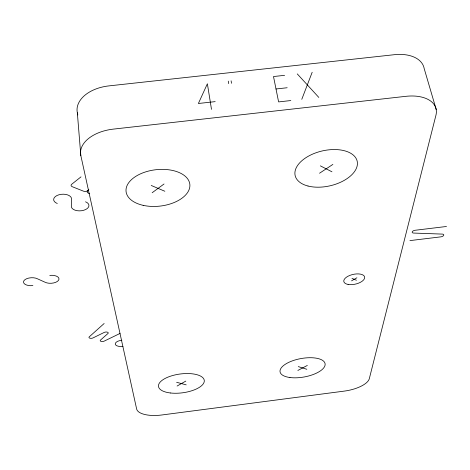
<?xml version="1.0" encoding="UTF-8"?>
<svg xmlns="http://www.w3.org/2000/svg" width="470" height="470" viewBox="0 0 470 470"><rect width="100%" height="100%" fill="white"/><g stroke="black" fill="none" stroke-linecap="round" stroke-linejoin="round"><path stroke-width="0.7" d="M301.781 99.329L312.18 72.263M104.152 323.495L89.265 336.831A2.432 1.099 -5 0 0 89.893 338.188A2.432 1.099 -5 0 0 93.037 337.906L104.187 332.437A2.438 1.11 -5.4 0 1 107.342 332.155A2.438 1.11 -5.4 0 1 107.93 333.53L100.521 340.045A2.409 1.081 -5.3 0 0 101.115 341.385A2.409 1.081 -5.3 0 0 104.228 341.108L120.032 333.43M81.005 176.861L71.693 184.269A3.055 1.751 -3.2 0 0 72.28 186.708L83.472 191.161A3.026 1.727 -3.7 0 0 87.702 190.667L88.848 189.786M152.168 192.729L164.042 183.982M319.535 173.236L332.883 164.4M351.542 280.849L356.906 277.782M177.09 386.04L185.803 381.099M297.863 370.448L307.333 365.437M446.5 226.475L415.11 230.271A2.638 1.293 -14.7 0 0 412.266 231.78A2.638 1.293 -14.7 0 0 413.729 233.067L442.329 234.101A2.62 1.257 -15.2 0 1 443.668 235.37A2.62 1.257 -15.2 0 1 440.86 236.851L409.928 240.611M290.812 100.551L278.61 101.914L273.505 76.545L284.585 75.329M276.007 88.977L287.17 87.743M215.172 101.632L198.381 103.494L207.376 83.778L211.494 109.363M176.608 382.28L186.214 384.865M298.286 366.6L306.839 369.285M89.7 193.64L88.331 193.094A3.014 1.716 -3.9 0 1 87.808 190.708M351.989 278.387L356.436 280.243M151.228 185.468L164.847 191.255M320.346 165.851L331.943 171.791M297.263 73.902L318.825 97.431M436.225 109.557L424.187 68.585A35.338 21.567 -17.5 0 0 394.365 54.696L108.905 85.892A35.561 22.619 -4.2 0 0 77.344 112.823L80.822 155.552L136.641 409.006A23.753 9.359 -7 0 0 161.762 414.992L344.387 391.093A23.447 9.142 -11.1 0 0 369.303 378.697L435.943 115.232A36.202 20.897 -16.7 0 0 405.939 96.321L113.294 129.121A36.449 21.931 -4.7 0 0 80.822 155.552M77.344 112.823L77.803 114.974M231.099 80.822L231.534 83.302M228.267 81.134L228.696 83.613M85.534 201.8A8.83 4.917 -3.6 0 1 83.678 210.284A8.83 4.917 -3.6 0 1 71.334 205.913L71.546 199.356A8.971 5.041 -2.9 0 0 58.897 194.792A8.971 5.041 -2.9 0 0 57.287 203.498M122.952 346.39A6.997 3.126 -5.9 0 1 115.267 344.146A6.997 3.126 -5.9 0 1 121.859 340.227M49.779 275.402A8.014 3.989 -3.3 0 1 58.527 280.32A8.014 3.989 -3.3 0 1 45.02 282.212L37.53 278.828A8.049 3.983 -2.8 0 0 23.947 280.678A8.049 3.983 -2.8 0 0 32.894 285.59M348.1 284.432A10.646 4.988 -12.4 0 0 364.62 278.034A10.646 4.988 -12.4 0 0 349.944 275.361A10.646 4.988 -12.4 0 0 348.1 284.432M289.961 377.522A22.877 9.341 -10.3 0 0 325.087 365.049A22.877 9.341 -10.3 0 0 292.663 360.754A22.877 9.341 -10.3 0 0 289.961 377.522M308.014 186.026A31.831 17.86 -13.1 0 0 357.288 165.223A31.831 17.86 -13.1 0 0 313.202 153.855A31.831 17.86 -13.1 0 0 308.014 186.026M143.156 205.343A32.089 18.306 -6.5 0 0 189.874 184.681A32.089 18.306 -6.5 0 0 140.83 173.7A32.089 18.306 -6.5 0 0 143.156 205.343M170.522 392.99A23.089 9.476 -7.5 0 0 204.291 380.63A23.089 9.476 -7.5 0 0 169.317 376.599A23.089 9.476 -7.5 0 0 170.522 392.99"/></g></svg>
